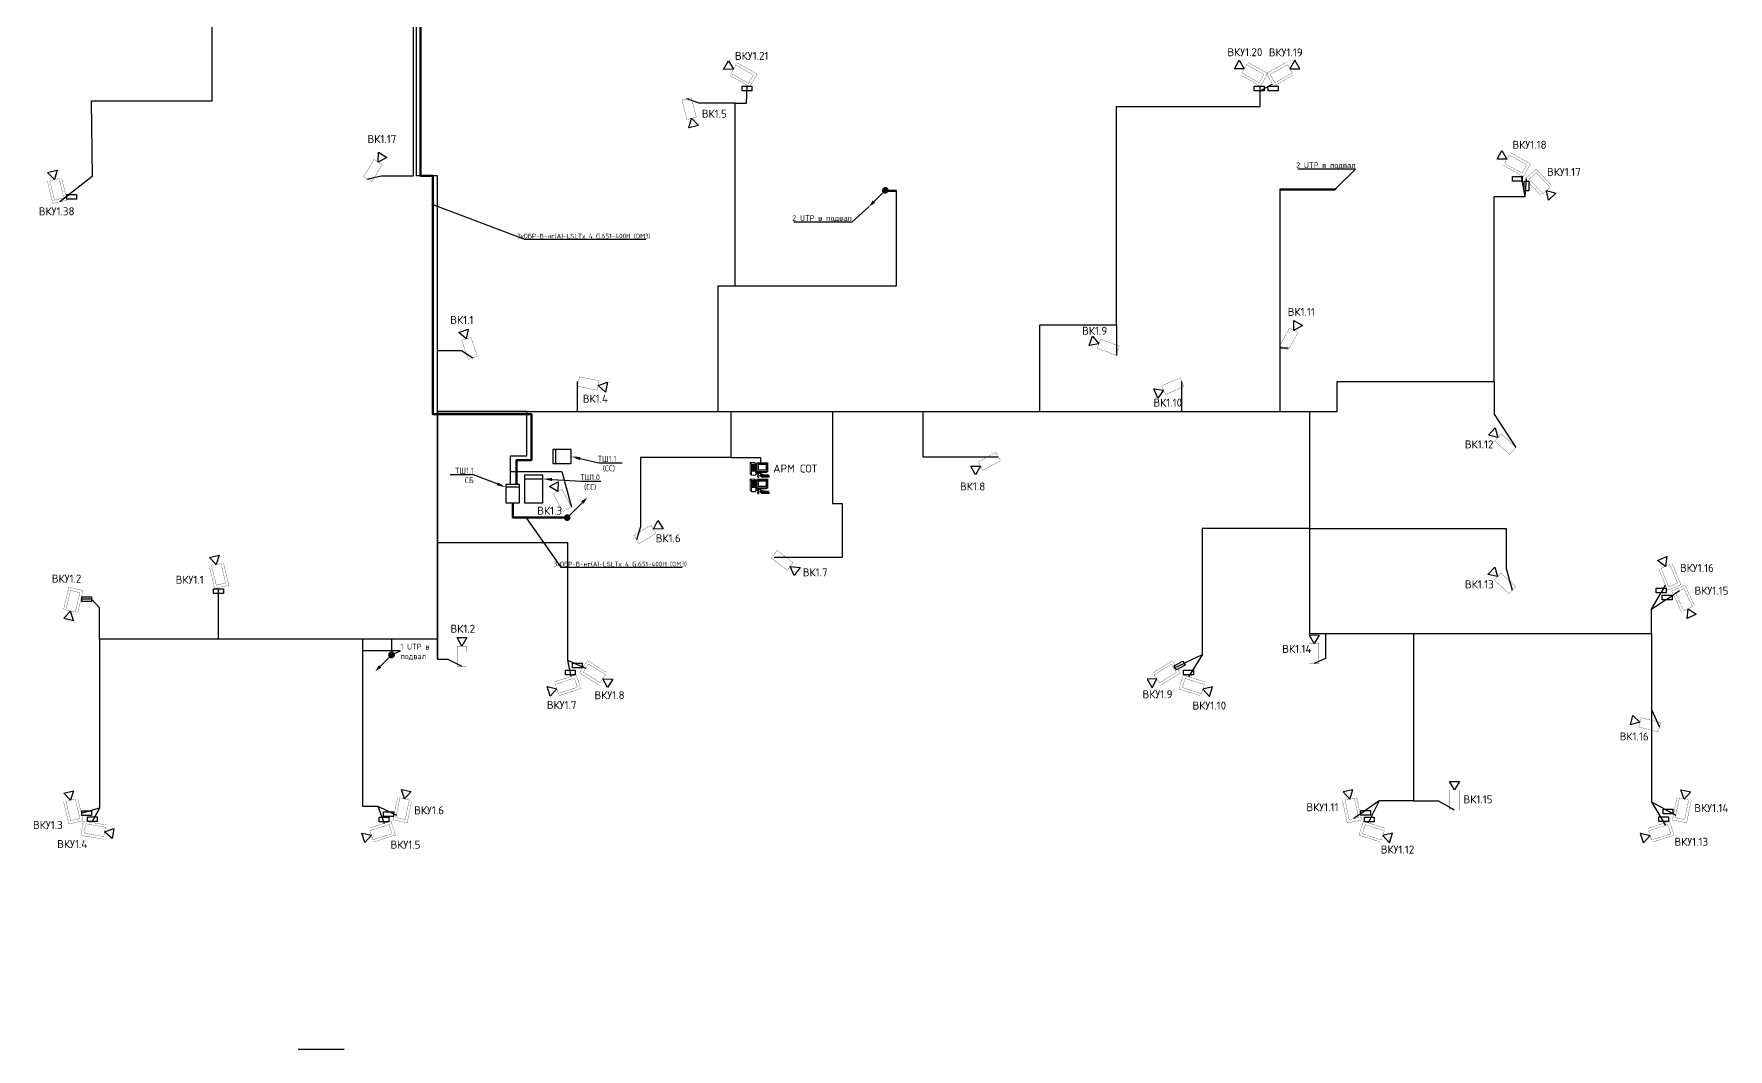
# Model space of a CAD drawing. Header units: millimetres. Extents: x -25459 to 1045457, y -66278 to 462905.
# Drawn here: x 164780 to 238319, y 65965 to 110052 of the extents above; entities that cross this region are included whole.
import ezdxf
from ezdxf import colors
from ezdxf.entities.mleader import LeaderData, LeaderLine
from ezdxf.math import Vec2, Vec3

# ---------------------------------------------------------------- set-up
doc = ezdxf.new("R2010")
doc.units = ezdxf.units.MM
for name, color, linetype in [('_СОТ', 7, 'Continuous'), ('OBORUDOVANIE', 7, 'Continuous'), ('СОТ_Кабель_UTP', 5, 'Continuous')]:
    doc.layers.add(name, color=color, linetype=linetype)
for name, color, linetype, lineweight in [('СС-Рамка-0.15', 7, 'Continuous', 15), ('СС_СВН_УГО', 7, 'Continuous', 30), ('СС_СКК_Лоток', 151, 'Рабочее в лотке -П-П-', 30), ('СС_СКС_Оборудование', 6, 'Continuous', 30), ('шкаф СКС', 94, 'Continuous', 50), ('Шлейф СОТ', 94, 'Continuous', 30)]:
    doc.layers.add(name, color=color, linetype=linetype, lineweight=lineweight)
doc.styles.add('DEN', font='isocpeur.ttf', dxfattribs={"height": 300})
doc.styles.add('ICOCPEUR', font='isocpeur.ttf')
doc.styles.add('KOSTY_STYLE', font='isocpeur.ttf')
doc.linetypes.add('Рабочее в лотке -П-П-', pattern='A,5,[130,ltypeshp.shx,S=0.5,R=0,X=1,Y=0],1,[130,ltypeshp.shx,S=0.75,R=90,X=0.75,Y=0.5],1,[130,ltypeshp.shx,S=0.5,R=0,X=0.5,Y=0],3.25', length=10.25)
doc.linetypes.add('Рабочее в трубе  _о_о_', pattern='A,5,2,[133,ltypeshp.shx,S=0.4,R=0,X=0,Y=0.75],3', length=10)

# ---------------------------------------------------------------- blocks, each defined once
blk = doc.blocks.new('*U53')
at = {"color": 0}
blk.add_lwpolyline([(-7.07, -7.07, 0, 1.5, 0), (-4.95, -4.95, 2, 2, 0)], format="xyseb", dxfattribs=at)
at = {"color": 0, "const_width": 0.5}
blk.add_lwpolyline([(-4.95, -4.95), (-0.71, -0.71)], dxfattribs=at)
at = {"color": 0, "lineweight": 50, "ltscale": 100}
for radius in [1, 0.5]:
    blk.add_circle((0, 0), radius, dxfattribs=at)
blk = doc.blocks.new('*U52')
at = {"color": 0}
blk.add_lwpolyline([(8.71, 8.71, 0, 1.5, 0), (6.59, 6.59, 2, 2, 0)], format="xyseb", dxfattribs=at)
at = {"color": 0, "const_width": 0.5}
blk.add_lwpolyline([(0.71, 0.71), (6.59, 6.59)], dxfattribs=at)
at = {"color": 0, "lineweight": 50, "ltscale": 100}
for radius in [1, 0.5]:
    blk.add_circle((0, 0), radius, dxfattribs=at)
blk = doc.blocks.new('Камера уличная')
at = {"layer": 'шкаф СКС', "color": 1, "lineweight": 25}
for p, q in [((1703061, -371858), (1702598, -372131)), ((1702598, -372131), (1703061, -372398)), ((1702598, -372131), (1703061, -372398)), ((1703061, -372398), (1703061, -371858)), ((1703061, -372398), (1703061, -371858)), ((1703061, -372398), (1703061, -371858))]:
    blk.add_line(p, q, dxfattribs=at)
at = {"layer": 'шкаф СКС', "color": 1, "lineweight": 25, "const_width": 13.5}
for points in [[(1702592, -371731), (1701359, -371731), (1701359, -372519), (1702605, -372519)], [(1701512, -372392), (1702598, -372392), (1702598, -371871), (1701512, -371871), (1701512, -372392)]]:
    blk.add_lwpolyline(points, dxfattribs=at)
blk = doc.blocks.new('грозозащита')
at = {"color": 4}
blk.add_wipeout([(0, 335), (700, 335), (700, 0), (0, 0)], dxfattribs=at)
at = {"color": 4, "ltscale": 100}
blk.add_lwpolyline([(0, 335), (700, 335), (700, 0), (0, 0)], close=True, dxfattribs=at)
blk = doc.blocks.new('Пульт')
at = {"layer": 'OBORUDOVANIE'}
for p, q in [((0.4, 0.8), (0, 0.5)), ((0, 0.5), (8.4, 0.5)), ((0, 0.5), (0, 0)), ((0, 0), (0, 0.5)), ((0, 0), (8.4, 0)), ((8.4, 0), (0, 0)), ((0.7, 1.2), (0.4, 0.8)), ((0.5, 0.7), (0.8, 1)), ((1.3, 0.7), (0.5, 0.7)), ((0.9, 1.7), (0.7, 1.2)), ((0.8, 1), (1, 1.3)), ((1.1, 2.1), (0.9, 1.7)), ((1, 1.3), (1.2, 1.7)), ((9.5, 2.1), (1.1, 2.1)), ((1.2, 1.7), (6.5, 1.7)), ((1.4, 0.8), (1.3, 0.7)), ((1.6, 1), (1.4, 0.8)), ((2.3, 1), (1.6, 1)), ((2, 0.7), (2.2, 0.8)), ((4, 0.7), (2, 0.7)), ((2.2, 0.8), (2.3, 1)), ((4.2, 0.8), (4, 0.7)), ((4.3, 1), (4.2, 0.8)), ((5, 1), (4.3, 1)), ((4.7, 0.7), (4.9, 0.8)), ((5.7, 0.7), (4.7, 0.7)), ((4.9, 0.8), (5, 1)), ((6.1, 0.9), (5.7, 0.7)), ((6.3, 1.3), (6.1, 0.9)), ((6.5, 1.7), (6.3, 1.3)), ((7, 0.7), (7.3, 1)), ((8.3, 0.7), (7, 0.7)), ((7.3, 1), (7.6, 1.3)), ((7.6, 1.3), (7.8, 1.7)), ((7.8, 1.7), (9.1, 1.7)), ((8.6, 1), (8.3, 0.7)), ((8.4, 0), (9.5, 1)), ((8.4, 0), (9.5, 1)), ((8.8, 0.8), (8.4, 0.5)), ((8.4, 0.5), (8.4, 0)), ((8.4, 0.5), (8.4, 0.5)), ((8.4, 0.5), (8.4, 0)), ((8.4, 0), (8.4, 0)), ((8.9, 1.3), (8.6, 1)), ((9.1, 1.2), (8.8, 0.8)), ((9.1, 1.7), (8.9, 1.3)), ((9.3, 1.7), (9.1, 1.2)), ((9.5, 2.1), (9.3, 1.7)), ((9.5, 1), (9.5, 2.1)), ((9.5, 1), (9.5, 2.1))]:
    blk.add_line(p, q, dxfattribs=at)
at = {"layer": 'OBORUDOVANIE', "color": 8}
for p, q in [((1.5, 1.7), (1.5, 1.9)), ((1.5, 1.9), (1.6, 1.9)), ((2.6, 1.7), (1.5, 1.7)), ((1.6, 1.9), (2.7, 1.9)), ((2.7, 1.9), (2.6, 1.7)), ((2.7, 1.9), (2.7, 1.9)), ((2.8, 1.7), (2.9, 1.9)), ((3.9, 1.7), (2.8, 1.7)), ((2.9, 1.9), (4, 1.9)), ((2.9, 1.9), (2.9, 1.9)), ((4, 1.9), (3.9, 1.7)), ((4, 1.9), (4, 1.9)), ((4.2, 1.7), (4.2, 1.9)), ((4.2, 1.9), (4.3, 1.9)), ((5.3, 1.7), (4.2, 1.7)), ((4.3, 1.9), (5.4, 1.9)), ((5.4, 1.9), (5.3, 1.9)), ((5.3, 1.9), (5.3, 1.7)), ((5.5, 1.7), (5.5, 1.9)), ((5.5, 1.9), (5.6, 1.9)), ((6.6, 1.7), (5.5, 1.7)), ((5.6, 1.9), (6.7, 1.9)), ((5.9, 0.7), (6.2, 0.8)), ((6.8, 0.7), (5.9, 0.7)), ((6.2, 0.8), (6.4, 1.1)), ((6.4, 1.1), (7.2, 1.1)), ((6.5, 1.3), (6.6, 1.4)), ((7.4, 1.3), (6.5, 1.3)), ((6.7, 1.9), (6.6, 1.9)), ((6.6, 1.9), (6.6, 1.7)), ((6.6, 1.4), (6.7, 1.7)), ((6.7, 1.7), (7.6, 1.7)), ((7, 0.8), (6.8, 0.7)), ((7.2, 1.1), (7, 0.8)), ((7.5, 1.4), (7.4, 1.3)), ((7.6, 1.7), (7.5, 1.4)), ((7.8, 1.8), (7.9, 1.9)), ((8.1, 1.8), (7.8, 1.8)), ((7.9, 1.9), (8.2, 1.9)), ((7.9, 1.9), (7.9, 1.9)), ((8.2, 1.9), (8.1, 1.8)), ((8.3, 1.8), (8.4, 1.9)), ((8.6, 1.8), (8.3, 1.8)), ((8.4, 1.9), (8.7, 1.9)), ((8.4, 1.9), (8.4, 1.9)), ((8.7, 1.9), (8.6, 1.8)), ((8.8, 1.9), (9.1, 1.9)), ((8.8, 1.8), (8.8, 1.9)), ((8.8, 1.9), (8.8, 1.9)), ((9.1, 1.8), (8.8, 1.8)), ((9.1, 1.9), (9.1, 1.8))]:
    blk.add_line(p, q, dxfattribs=at)
blk = doc.blocks.new('АРМ')
at = {"layer": 'СС-Рамка-0.15', "color": 7}
for p, q in [((443, 1164), (0, 1164)), ((0, 1164), (0, 0)), ((146, 1013), (0, 1164)), ((0, 0), (146, -146)), ((594, 1013), (146, 1013)), ((146, 1013), (146, -146)), ((538, 958), (202, 958)), ((202, 958), (202, 253)), ((202, 253), (538, 253)), ((499, 922), (241, 922)), ((241, 922), (241, 819)), ((241, 819), (499, 819)), ((499, 788), (241, 788)), ((241, 788), (241, 685)), ((241, 685), (499, 685)), ((499, 653), (241, 653)), ((241, 653), (241, 594)), ((241, 594), (499, 594)), ((499, 562), (241, 562)), ((241, 562), (241, 503)), ((241, 503), (499, 503)), ((499, 471), (241, 471)), ((241, 471), (241, 408)), ((241, 408), (499, 408)), ((499, 376), (241, 376)), ((241, 376), (241, 317)), ((241, 317), (499, 317)), ((329, 637), (257, 637)), ((257, 637), (257, 621)), ((257, 621), (329, 621)), ((257, 602), (257, 610)), ((257, 610), (297, 610)), ((297, 602), (257, 602)), ((261, 883), (261, 903)), ((261, 903), (479, 903)), ((479, 883), (261, 883)), ((261, 859), (261, 875)), ((261, 875), (293, 875)), ((293, 859), (261, 859)), ((305, 756), (269, 756)), ((269, 756), (269, 724)), ((269, 724), (483, 724)), ((269, 705), (269, 713)), ((269, 713), (309, 713)), ((309, 705), (269, 705)), ((277, 732), (277, 740)), ((277, 740), (471, 740)), ((471, 732), (277, 732)), ((293, 875), (293, 859)), ((297, 610), (297, 602)), ((344, 760), (305, 756)), ((309, 713), (309, 705)), ((340, 871), (321, 863)), ((321, 863), (340, 851)), ((356, 641), (329, 637)), ((329, 621), (356, 614)), ((340, 851), (340, 871)), ((384, 760), (344, 760)), ((372, 863), (352, 871)), ((352, 871), (352, 851)), ((352, 851), (372, 863)), ((384, 641), (356, 641)), ((356, 614), (384, 614)), ((424, 756), (384, 760)), ((412, 637), (384, 641)), ((384, 614), (412, 621)), ((400, 863), (400, 871)), ((400, 871), (435, 871)), ((435, 863), (400, 863)), ((483, 637), (412, 637)), ((412, 621), (483, 621)), ((483, 756), (424, 756)), ((435, 871), (435, 863)), ((594, 1013), (443, 1164)), ((475, 871), (459, 871)), ((483, 709), (463, 709)), ((471, 740), (471, 732)), ((479, 903), (479, 883)), ((483, 724), (483, 756)), ((483, 621), (483, 637)), ((499, 819), (499, 922)), ((499, 685), (499, 788)), ((499, 594), (499, 653)), ((499, 503), (499, 562)), ((499, 408), (499, 471)), ((499, 317), (499, 376)), ((538, 253), (538, 958)), ((594, -146), (594, 1013)), ((690, 193), (690, 1141)), ((690, 1141), (1856, 1141)), ((1856, 244), (690, 244)), ((835, 193), (690, 193)), ((835, 193), (690, 193)), ((726, 301), (783, 301)), ((726, 281), (726, 301)), ((726, 301), (783, 301)), ((726, 281), (726, 301)), ((783, 281), (726, 281)), ((783, 281), (726, 281)), ((783, 301), (783, 281)), ((783, 301), (783, 281)), ((799, 1027), (1747, 1027)), ((799, 991), (799, 1027)), ((799, 991), (799, 1027)), ((835, 991), (799, 991)), ((835, 991), (799, 991)), ((835, 374), (835, 991)), ((1711, 374), (835, 374)), ((1711, 193), (835, 193)), ((835, 120), (835, 193)), ((1711, 120), (835, 120)), ((871, 954), (871, 410)), ((1675, 954), (871, 954)), ((871, 410), (1675, 410)), ((1276, 193), (1276, 244)), ((1566, 193), (1566, 244)), ((1675, 410), (1675, 954)), ((1711, 338), (1711, 374)), ((1711, 338), (1711, 374)), ((1747, 338), (1711, 338)), ((1747, 338), (1711, 338)), ((1856, 193), (1711, 193)), ((1711, 193), (1711, 120)), ((1856, 193), (1711, 193)), ((1747, 1027), (1747, 338)), ((1856, 1141), (1856, 193)), ((8, -8), (8, -16)), ((8, -16), (8, -8)), ((8, -16), (166, -174)), ((146, -146), (594, -146)), ((166, -174), (166, -146)), ((166, -146), (166, -174)), ((166, -174), (574, -174)), ((574, -174), (574, -146)), ((574, -146), (594, -146)), ((574, -146), (574, -174)), ((786, -227), (782, -285)), ((786, -227), (782, -285)), ((782, -285), (786, -342)), ((782, -285), (786, -342)), ((853, -243), (784, -247)), ((796, -170), (786, -227)), ((796, -170), (786, -227)), ((786, -342), (796, -400)), ((786, -342), (796, -400)), ((909, -170), (796, -170)), ((909, -170), (796, -170)), ((796, -400), (824, -407)), ((796, -400), (824, -407)), ((824, -407), (853, -411)), ((824, -407), (853, -411)), ((847, -130), (856, -95)), ((847, -150), (847, -130)), ((847, -150), (847, -130)), ((847, -170), (847, -150)), ((847, -170), (847, -150)), ((857, -170), (847, -170)), ((857, -170), (847, -170)), ((853, -172), (853, -243)), ((923, -247), (853, -243)), ((853, -411), (881, -407)), ((853, -411), (881, -407)), ((857, -132), (855, -152)), ((857, -132), (855, -152)), ((855, -152), (857, -170)), ((855, -152), (857, -170)), ((856, -95), (858, -70)), ((856, -95), (858, -70)), ((864, -97), (857, -132)), ((866, -72), (864, -97)), ((866, -72), (864, -97)), ((881, -407), (909, -400)), ((881, -407), (909, -400)), ((921, -227), (909, -170)), ((921, -227), (909, -170)), ((909, -400), (921, -342)), ((909, -400), (921, -342)), ((925, -285), (921, -227)), ((925, -285), (921, -227)), ((921, -342), (925, -285)), ((921, -342), (925, -285))]:
    blk.add_line(p, q, dxfattribs=at)
at = {"layer": 'СС-Рамка-0.15', "color": 7, "linetype": 'ByBlock', "lineweight": -2}
for p, q in [((835, 156), (594, 156)), ((835, 146), (594, 146))]:
    blk.add_line(p, q, dxfattribs=at)
blk.add_arc((796, -119), 79.5, 38.11309, 82.82489, dxfattribs=at)
for points, knots in [([(1412, -127), (1354, -100), (1263, -58), (1145, -32), (1062, 0), (978, 13), (870, 42), (737, 7), (643, 45), (594, 66)], [0, 0, 0, 0, 5.1408558, 7.9483862, 9.6582409, 12.2036327, 14.7282795, 18.5195369, 22.6738814, 22.6738814, 22.6738814, 22.6738814]), ([(866, -72), (862, -63), (854, -46), (822, -37), (790, -28), (741, -17), (692, -19), (645, -7), (615, -10), (598, -6), (594, -5)], [0, 0, 0, 0, 0.7454021, 1.4216207, 2.5091544, 3.4818891, 5.3645317, 6.3629141, 7.3808622, 7.7330824, 7.7330824, 7.7330824, 7.7330824])]:
    blk.add_open_spline(points, degree=3, knots=knots, dxfattribs=at)
blk.add_spline([(806, -40), (747, -24), (696, -23), (651, -16), (627, -15), (594, -11)], degree=3, dxfattribs=at)
at = {"layer": 'СС-Рамка-0.15', "color": 7, "xscale": -98.4375, "yscale": 98.4375, "zscale": 98.4375}
blk.add_blockref('Пульт', (2009, -336), dxfattribs=at)
blk = doc.blocks.new('камера внутренняя')
at = {"color": 0}
blk.add_wipeout([(1951939, -2424562), (1952808, -2424562), (1952808, -2424771), (1953178, -2424557), (1953178, -2424989), (1952808, -2424771), (1952808, -2424979), (1951939, -2424979)], dxfattribs=at)
at = {"layer": 'шкаф СКС', "color": 0, "lineweight": 25}
for p, q in [((1952808, -2424771), (1953178, -2424557)), ((1953178, -2424557), (1953178, -2424989)), ((1953178, -2424989), (1952808, -2424771))]:
    blk.add_line(p, q, dxfattribs=at)
at = {"layer": 'шкаф СКС', "color": 0, "lineweight": 25, "const_width": 10.8}
blk.add_lwpolyline([(1951939, -2424562), (1952808, -2424562), (1952808, -2424979), (1951939, -2424979), (1951939, -2424562)], dxfattribs=at)
blk = doc.blocks.new('_ARCHTICK')
at = {"color": 0, "linetype": 'ByBlock', "const_width": 0.15}
blk.add_lwpolyline([(-0.5, -0.5), (0.5, 0.5)], dxfattribs=at)
blk = doc.blocks.new('_None')
blk = doc.blocks.new('_Small')
at = {"color": 0, "linetype": 'ByBlock', "lineweight": -2}
blk.add_circle((0, 0), 0.25, dxfattribs=at)

msp = doc.modelspace()

# ---------------------------------------------------------------- linework, layer by layer
at = {"layer": 'СС_СВН_УГО', "linetype": 'Рабочее в трубе  _о_о_', "lineweight": 30, "ltscale": 175}
msp.add_line((176251.277, 65965.059), (178251.277, 65965.059), dxfattribs=at)
at = {"layer": 'СС_СКК_Лоток', "lineweight": 30, "ltscale": 100}
msp.add_lwpolyline([(182291.635, 93651.337), (182291.635, 103891.265), (181391.635, 103891.265), (181391.635, 113316.014), (178239.312, 113316.014), (178239.312, 117196.557)], dxfattribs=at)
at = {"layer": 'СС_СКК_Лоток', "lineweight": 30, "ltscale": 200}
for points in [[(208444.556, 93651.337), (208444.556, 97417.769)], [(182291.635, 82899.674), (182291.635, 93651.337), (221355.374, 93651.337)]]:
    msp.add_lwpolyline(points, dxfattribs=at)
at = {"layer": 'СС_СКС_Оборудование', "color": 180}
for p, q in [((187417.646, 92001.567), (187417.646, 91401.567)), ((186072.972, 90726.32), (186872.972, 90726.32))]:
    msp.add_line(p, q, dxfattribs=at)
at = {"layer": 'СС_СКС_Оборудование', "color": 3}
msp.add_line((185864.933, 90365.088), (185264.933, 90365.088), dxfattribs=at)
at = {"layer": 'СС_СКС_Оборудование', "color": 180}
for points in [[(188100.054, 92001.567), (187300.054, 92001.567), (187300.054, 91401.567), (188100.054, 91401.567)], [(186072.972, 89682.684), (186872.972, 89682.684), (186872.972, 90882.684), (186072.972, 90882.684)]]:
    msp.add_lwpolyline(points, close=True, dxfattribs=at)
at = {"layer": 'СС_СКС_Оборудование', "color": 3}
msp.add_lwpolyline([(185864.933, 89682.68), (185864.933, 90482.68), (185264.933, 90482.68), (185264.933, 89682.68)], close=True, dxfattribs=at)

# ---------------------------------------------------------------- block references
at = {"layer": '_СОТ', "color": 6, "lineweight": 30}
for p, rotation in [((2054290.294, 2602341.24, 0), 284.4456664335423), ((-1466509.088, -2543323.98, 0), 109.1484713275475), ((-2851812.693, -412941.467), 60.58382955320515), ((1221249.566, -2848292.995, 0), 160.0880323485674), ((-1256739.727, 2851959.305, 0), 348.8284599473792), ((2971893.908, -1349713.014, 0), 203.5143040304147), ((15353.81, -3013531.136, 0), 137.2309884577984), ((15336.683, -3019575.982, 0), 137.2309884577984), ((1521950.943, -2754525.717, 0), 165.5801453527253), ((-2202744.717, -1870101.4, 0), 89.87043108582506)]:
    msp.add_blockref('камера внутренняя', p, dxfattribs=dict(at, rotation=rotation))
at = {"layer": '_СОТ', "xscale": 0.4116, "yscale": 0.4116, "zscale": 0.4116}
for p in [(195871.647, 90954.573), (195871.647, 90242.675)]:
    msp.add_blockref('АРМ', p, dxfattribs=at)
at = {"layer": 'СС_СКК_Лоток', "color": 5, "xscale": 100, "yscale": 100, "zscale": 100}
for p in [(201736.09, 103258.086), (180305.054, 83081.557)]:
    msp.add_blockref('*U53', p, dxfattribs=at)
at = {"layer": 'Шлейф СОТ', "lineweight": 30}
for p, xscale, yscale, zscale, rotation in [((1528008.294, -300591.454), -0.7999999999999997, 0.7999999999999998, 0.7999999999999997, 330.6076836639324), ((1550174.2, -300570.486), -0.7999999999999997, 0.7999999999999998, 0.7999999999999997, 330.6076836639324), ((-1113562.295, -300570.486), 0.7999999999999997, 0.7999999999999997, 0.7999999999999997, 29.3923163360676), ((1561578.556, -304493.747), -0.7999999999999997, 0.7999999999999998, 0.7999999999999997, 330.6076836639324), ((773530.877, -1151024.211), -0.7999999999999998, 0.7999999999999999, 0.8, 283.5187263241379), ((-922324.658, 887495.701), -0.7999999999999997, 0.7999999999999998, 0.7999999999999997, 133.4426693391986), ((780556.361, -1167744.737), -0.7999999999999998, 0.7999999999999999, 0.8, 283.5187263241379), ((1031268.474, -1057971.898), -0.7999999999999997, 0.7999999999999998, 0.7999999999999997, 292.4691518114807), ((-610656.676, 1192372.757), -0.7999999999999998, 0.7999999999999998, 0.7999999999999997, 115.0924065697026), ((774231.736, 1339737.304), 0.7999999999999997, 0.7999999999999997, 0.7999999999999997, 256.481273675862), ((-1123601.992, 550787.206), -0.7999999999999997, 0.7999999999999997, 0.7999999999999997, 148.0256742841758), ((1526600.15, 550776.337), 0.7999999999999997, 0.7999999999999997, 0.7999999999999997, 211.9743257158242), ((1392052.567, 783672.232), -0.7999999999999998, 0.7999999999999998, 0.7999999999999998, 17.90586291747431), ((-989054.408, 783661.363), 0.7999999999999998, 0.7999999999999998, 0.7999999999999998, 342.0941370825256), ((192390.384, -1317354.334), -0.7999999999999997, 0.7999999999999997, 0.7999999999999997, 258.1442735617941), ((210376.942, -1317361.657), 0.7999999999999997, 0.7999999999999997, 0.7999999999999997, 101.8557264382059), ((247922.915, -1317361.657), -0.7999999999999997, 0.7999999999999998, 0.7999999999999997, 258.1442735617941), ((774231.736, -1177974.134), -0.7999999999999998, 0.7999999999999999, 0.8, 283.5187263241379), ((-1225186.484, 17619.054), -0.7999999999999998, 0.8, 0.8, 170.0459218061306), ((1384006.513, 777316.263), -0.7999999999999998, 0.7999999999999998, 0.7999999999999998, 17.90586291747431), ((-981239.187, 777308.94), 0.7999999999999998, 0.7999999999999998, 0.7999999999999998, 342.0941370825256), ((1439507.616, 777308.94), -0.7999999999999997, 0.7999999999999998, 0.7999999999999997, 17.90586291747431)]:
    msp.add_blockref('Камера уличная', p, dxfattribs=dict(at, xscale=xscale, yscale=yscale, zscale=zscale, rotation=rotation))

# ---------------------------------------------------------------- texts
at = {"layer": '_СОТ', "color": 7, "lineweight": 25, "char_height": 347.4358, "attachment_point": 1, "style": 'KOSTY_STYLE'}
for s, insert, width in [('ВКУ1.21', (195208.945, 109270.587), 1383.32616), ('ВКУ1.20', (216583.475, 109429.704), 1383.32616), ('ВКУ1.19', (218380.319, 109419.142), 1383.32616), ('ВК1.17', (179261.402, 105660.723), 1248.59224), ('ВКУ1.18', (228958.439, 105409.24), 1383.32616), ('ВКУ1.17', (230459.019, 104228.724), 1383.32616), ('ВКУ1.38', (164992.231, 102520.054), 1383.32616), ('АРМ СОТ', (196874.055, 91349.9), 2179.32678), ('ВКУ1.16', (236230.008, 87033.203), 1383.32616), ('ВКУ1.2', (165558.646, 86569.983), 1383.32616), ('ВКУ1.1', (170933.269, 86521.509), 1383.32616), ('ВКУ1.15', (236862.227, 86048.027), 1383.32616), ('ВКУ1.7', (187044.468, 81082.175), 1383.32616), ('ВКУ1.8', (189111.815, 81508.485), 1383.32616), ('ВКУ1.9', (212902.604, 81548.061), 1383.32616), ('ВКУ1.10', (215071.224, 81058.701), 1363.32324), ('ВКУ1.6', (181283.084, 76511.227), 1383.32616), ('ВКУ1.11', (220013.547, 76644.661), 1383.32616), ('ВКУ1.14', (236851.037, 76607.254), 1383.32616), ('ВКУ1.3', (164741.795, 75871.124), 1383.32616), ('ВКУ1.4', (165792.031, 75043.053), 1383.32616), ('ВКУ1.5', (180260.797, 75016.539), 1383.32616), ('ВКУ1.13', (235987.888, 75140.885), 1383.32616), ('ВКУ1.12', (223239.763, 74806.561), 1383.32616)]:
    msp.add_mtext(s, dxfattribs=dict(at, insert=insert, width=width))

# ---------------------------------------------------------------- leaders
at = {"layer": '_СОТ'}
ml = msp.add_multileader_mtext('Standard', dxfattribs=at)
ml.set_content('2 UTP в подвал', color=256, style='KOSTY_STYLE')
ml.set_leader_properties()
ml.set_arrow_properties(name='SMALL')
ml.build(insert=Vec2(0, 0))
ml.multileader.update_dxf_attribs({"has_dogleg": 0, "text_left_attachment_type": 6, "text_right_attachment_type": 6, "dogleg_length": 100, "arrow_head_size": 100})
ctx = ml.context
ctx.base_point, ctx.char_height, ctx.arrow_head_size, ctx.landing_gap_size, ctx.plane_origin = Vec3(219725.865, 104172.04), 250, 100, 0, Vec3(224199.694, 100266.671)
ctx.left_attachment, ctx.right_attachment, ctx.text_align_type = 6, 6, 2
notes = []
notes.append((ctx, [(0, (1, 1, 0), (222250.865, 104172.04), (-1, 0), 100, [(0, [(221252.511, 103298.948)], 0, [])])]))
ctx.mtext.insert, ctx.mtext.width, ctx.mtext.defined_height, ctx.mtext.alignment, ctx.mtext.flow_direction = Vec3(222150.865, 104472.04), 4086.87114, 557.63, 3, 5
ml = msp.add_multileader_mtext('Standard', dxfattribs=at)
ml.set_content('ТШ1.1\\PСБ', color=256, style='KOSTY_STYLE')
ml.set_leader_properties()
ml.build(insert=Vec2(0, 0))
ml.multileader.update_dxf_attribs({"has_dogleg": 0, "text_left_attachment_type": 6, "text_right_attachment_type": 6, "dogleg_length": 100, "arrow_head_size": 400})
ctx = ml.context
ctx.base_point, ctx.char_height, ctx.arrow_head_size, ctx.landing_gap_size, ctx.plane_origin = Vec3(183143.396, 90909.437, 0), 250, 400, 0, Vec3(187714.727, 87866.475, 0)
ctx.left_attachment, ctx.right_attachment, ctx.text_align_type = 6, 6, 2
notes.append((ctx, [(0, (1, 1, 0), (183968.396, 90909.437, 0), (-1, 0), 100, [(0, [(185264.933, 90365.088, 0)], 0, [])])]))
ctx.mtext.insert, ctx.mtext.defined_height, ctx.mtext.alignment, ctx.mtext.flow_direction = Vec3(183868.396, 91209.437, 0), 339.116, 3, 5
ml = msp.add_multileader_mtext('Standard', dxfattribs=at)
ml.set_content('1 UTP в подвал', color=256, style='KOSTY_STYLE')
ml.set_leader_properties()
ml.set_arrow_properties(name='NONE')
ml.build(insert=Vec2(0, 0))
ml.multileader.update_dxf_attribs({"has_dogleg": 0, "text_left_attachment_type": 6, "text_right_attachment_type": 6, "dogleg_length": 100, "arrow_head_size": 100})
ctx = ml.context
ctx.base_point, ctx.char_height, ctx.arrow_head_size, ctx.landing_gap_size, ctx.plane_origin = Vec3(180687.688, 83265.024), 250, 100, 0, Vec3(183407.108, 82611.699)
ctx.left_attachment, ctx.right_attachment = 6, 6
notes.append((ctx, [(1, (1, 1, 0), (180587.688, 83265.024), (1, 0), 100, [(0, [(180305.054, 83081.557)], 0, [])])]))
ctx.mtext.insert, ctx.mtext.width, ctx.mtext.defined_height, ctx.mtext.flow_direction = Vec3(180687.688, 83565.024), 1643.63463, 331.809, 5
at = {"layer": 'СС_СКК_Лоток', "color": 7}
ml = msp.add_multileader_mtext('Standard', dxfattribs=at)
ml.set_content('ТШ1.1\\P (СС)', color=7, style='ICOCPEUR')
ml.set_leader_properties()
ml.build(insert=Vec2(0, 0))
ml.multileader.update_dxf_attribs({"has_dogleg": 0, "text_left_attachment_type": 6, "text_right_attachment_type": 6, "dogleg_length": 100, "arrow_head_size": 400})
ctx = ml.context
ctx.base_point, ctx.char_height, ctx.arrow_head_size, ctx.landing_gap_size, ctx.plane_origin = Vec3(189295.867, 91428.046), 250, 400, 0, Vec3(194118.425, 86350.209)
ctx.left_attachment, ctx.right_attachment, ctx.text_align_type = 6, 6, 1
notes.append((ctx, [(1, (1, 1, 0), (189195.867, 91428.046), (1, 0), 100, [(0, [(188100.054, 91701.567)], 0, [])])]))
ctx.mtext.insert, ctx.mtext.width, ctx.mtext.alignment, ctx.mtext.flow_direction = Vec3(189658.367, 91728.046), 1520.83746, 2, 5
ml = msp.add_multileader_mtext('Standard', dxfattribs=at)
ml.set_content('ТШ1.0 (СС)', color=7, style='ICOCPEUR')
ml.set_leader_properties()
ml.build(insert=Vec2(0, 0))
ml.multileader.update_dxf_attribs({"has_dogleg": 0, "text_left_attachment_type": 6, "text_right_attachment_type": 6, "dogleg_length": 100, "arrow_head_size": 400})
ctx = ml.context
ctx.base_point, ctx.char_height, ctx.arrow_head_size, ctx.landing_gap_size, ctx.plane_origin = Vec3(188535.723, 90622.705), 250, 400, 0, Vec3(190375.584, 86948.263)
ctx.left_attachment, ctx.right_attachment, ctx.text_align_type = 6, 6, 1
notes.append((ctx, [(1, (1, 1, 0), (188435.723, 90622.705), (1, 0), 100, [(0, [(186872.972, 90726.32)], 0, [])])]))
ctx.mtext.insert, ctx.mtext.width, ctx.mtext.alignment, ctx.mtext.flow_direction = Vec3(188923.223, 90922.705), 837.6422, 2, 5
for ctx, leaders in notes:
    for number, flags, end, landing, length, lines in leaders:
        leader = LeaderData()
        leader.index, (leader.has_last_leader_line, leader.has_dogleg_vector, leader.attachment_direction) = number, flags
        leader.last_leader_point, leader.dogleg_vector, leader.dogleg_length = Vec3(end), Vec3(landing), length
        for number, points, colour, breaks in lines:
            line = LeaderLine()
            line.index, line.vertices, line.color, line.breaks = number, Vec3.list(points), colors.encode_raw_color(colour), breaks
            leader.lines.append(line)
        ctx.leaders.append(leader)

# ---------------------------------------------------------------- next in the draw order: linework, layer by layer
at = {"layer": 'СОТ_Кабель_UTP', "ltscale": 100}
msp.add_lwpolyline([(185465.691, 90482.684), (185465.691, 91733.679), (186176.759, 91733.679), (186176.759, 93651.337), (182291.635, 93651.337), (182291.635, 96300.696), (183334.365, 96300.696), (183833.64, 95983.999)], dxfattribs=at)

# ---------------------------------------------------------------- next in the draw order: block references
at = {"xscale": 0.6031578781750039, "yscale": 0.6031578781750039, "zscale": 0.6031578781750039}
for p in [(195523.448, 107578.94), (217752.107, 107577.904), (228964.336, 103657.371), (166206.354, 102874.15), (166854.222, 85404.183), (172581.805, 85756.518), (235202.623, 85783.368), (188157.861, 82521.517), (214685.911, 82224.15), (166863.98, 76107.699), (179961.878, 76065.488), (222536.058, 75841.492), (235501.593, 76185.909)]:
    msp.add_blockref('грозозащита', p, dxfattribs=at)
at = {"layer": '_СОТ', "color": 6, "lineweight": 30}
for p, rotation in [((-2910587.382, -273591.975, 0), 58.12858900148193), ((3096709.226, -1064599.071, 0), 209.3599596083657), ((-1033051.407, -2773946.422, 0), 118.0718320286334), ((-2755360.881, 1092531.869, 0), 32.34068425751963), ((108001.998, 3198989.777, 0), 322.8028049780254), ((-2245821.764, -1863854.767, 0), 89.87043108582506), ((-2208830.208, -1863741.06, 0), 89.87043108582506)]:
    msp.add_blockref('камера внутренняя', p, dxfattribs=dict(at, rotation=rotation))

# ---------------------------------------------------------------- next in the draw order: texts
at = {"layer": '_СОТ', "color": 7, "lineweight": 25, "char_height": 347.4358, "width": 1248.59224, "attachment_point": 1, "style": 'KOSTY_STYLE'}
for s, insert in [('ВК1.5', (193770.787, 106759.741)), ('ВК1.11', (219204.184, 98152.905)), ('ВК1.1', (182852.325, 97801.266)), ('ВК1.9', (210279.153, 97333.422)), ('ВК1.4', (188603.845, 94383.729)), ('ВК1.10', (213373.453, 94213.192)), ('ВК1.12', (226890.106, 92398.663)), ('ВК1.13', (226895.362, 86322.912)), ('ВК1.16', (233611.436, 79716.058)), ('ВК1.15', (226833.246, 76986.337))]:
    msp.add_mtext(s, dxfattribs=dict(at, insert=insert))

# ---------------------------------------------------------------- next in the draw order: linework, layer by layer
at = {"layer": '_СОТ', "color": 4, "lineweight": 50, "ltscale": 100}
for points in [[(175967.864, 119255.848), (175967.864, 116846.604), (181556.56, 116846.604), (181556.56, 103891.265), (182091.635, 103891.265), (182091.635, 93543.609), (186372.617, 93543.609), (186372.617, 91540.338), (185729.697, 91540.338), (185729.697, 90482.684)], [(187914.023, 89050.869), (185564.933, 89050.869), (185564.933, 89682.684)]]:
    msp.add_lwpolyline(points, dxfattribs=at)
at = {"layer": 'СОТ_Кабель_UTP', "ltscale": 100}
for points in [[(176151.592, 119255.848), (176151.592, 117400.82), (178239.312, 117400.82), (178239.312, 113316.014), (172504.411, 113316.014), (172504.411, 107127.353), (167264.012, 107127.353), (167314.819, 103851.807), (165907.061, 102761.136)], [(176151.592, 119255.848), (176151.592, 117400.82), (178239.312, 117400.82), (178239.312, 113316.014), (181235.361, 113316.014), (181235.361, 103868.743), (179859.783, 103868.743), (179228.206, 103734.144)], [(185465.691, 90482.684), (185465.691, 91733.679), (186176.759, 91733.679), (186176.759, 93651.337), (208444.556, 93651.337), (208444.556, 97417.769), (211768.586, 97417.769), (211768.586, 96091.557)], [(185465.691, 90482.684), (185465.691, 91733.679), (186176.759, 91733.679), (186176.759, 93651.337), (218868.617, 93651.337), (218868.617, 96419.041), (219220.457, 96419.041)], [(185465.691, 90482.684), (185465.691, 91733.679), (186176.759, 91733.679), (186176.759, 93651.337), (214612.926, 93651.337), (214612.926, 94952.718)], [(185465.691, 90482.684), (185465.691, 91733.679), (186176.759, 91733.679), (186176.759, 93651.337), (188378.424, 93651.337), (188378.424, 94952.043)], [(185465.691, 90482.684), (185465.691, 91733.679), (186176.759, 91733.679), (186176.759, 93651.337), (221355.374, 93651.337), (221355.374, 94949.849), (228161.886, 94949.849), (228161.886, 93536.09), (229109.166, 92092.33)], [(185465.691, 90482.684), (185465.691, 91733.679), (186176.759, 91733.679), (186176.759, 93651.337), (195032.978, 93651.337), (195032.978, 91662.22), (196322.773, 91662.22), (196322.773, 91377.242)], [(185465.691, 90482.684), (185465.691, 91733.679), (186176.759, 91733.679), (186176.759, 93651.337), (203369.038, 93651.337), (203369.038, 91683.383), (206641.038, 91683.383)], [(185465.691, 90482.68), (185465.691, 91044.739), (187700.122, 91044.739), (188109.161, 89505.226)]]:
    msp.add_lwpolyline(points, dxfattribs=at)

# ---------------------------------------------------------------- next in the draw order: block references
at = {"xscale": 0.6031578781750039, "yscale": 0.6031578781750039, "zscale": 0.6031578781750039}
for p in [(218361.541, 107583.391), (235460.856, 85480.814), (187856.941, 82220.8), (167104.533, 75853.869), (179764.075, 75834.873), (222371.846, 76130.082), (235304.763, 75854.329)]:
    msp.add_blockref('грозозащита', p, dxfattribs=at)
for p, rotation in [((229666.449, 103234.517), 90), ((214650.618, 82817.505), 208.6986594530472)]:
    msp.add_blockref('грозозащита', p, dxfattribs=dict(at, rotation=rotation))

# ---------------------------------------------------------------- next in the draw order: texts
at = {"layer": '_СОТ', "color": 7, "lineweight": 25, "char_height": 347.4358, "width": 1248.59224, "attachment_point": 1, "style": 'KOSTY_STYLE'}
for s, insert in [('ВК1.8', (204979.575, 90572.101)), ('ВК1.3', (186629.42, 89518.952)), ('ВК1.6', (191770.153, 88322.247)), ('ВК1.7', (198153.006, 86845.319)), ('ВК1.2', (182862.042, 84393.688)), ('ВК1.14', (218965.869, 83519.199))]:
    msp.add_mtext(s, dxfattribs=dict(at, insert=insert))

# ---------------------------------------------------------------- next in the draw order: leaders
at = {"color": 7}
ml = msp.add_multileader_mtext('Standard', dxfattribs=at)
ml.set_content('3х{\\C256;ОБР-В-нг(А)-LSLTx 4 G.651-400H (OM3)}', color=7, style='DEN')
ml.set_leader_properties()
ml.set_arrow_properties(name='ARCHTICK')
ml.build(insert=Vec2(0, 0))
ml.multileader.update_dxf_attribs({"has_dogleg": 0, "text_left_attachment_type": 6, "text_right_attachment_type": 6, "dogleg_length": 172.052, "arrow_head_size": 100})
ctx = ml.context
ctx.base_point, ctx.char_height, ctx.arrow_head_size, ctx.plane_origin = Vec3(186073.062, 101131.062), 200, 100, Vec3(191558.313, 101298.652)
ctx.left_attachment, ctx.right_attachment, ctx.text_align_type = 6, 6, 1
notes = []
notes.append((ctx, [(1, (1, 1, 0), (185901.009, 101131.062), (1, 0), 172.052, [(1, [(182091.635, 102644.163)], 0, [])])]))
ctx.mtext.insert, ctx.mtext.width, ctx.mtext.alignment, ctx.mtext.flow_direction = Vec3(188655.062, 101371.062), 5217.53675, 2, 5
ctx.mtext.has_bg_fill, ctx.mtext.bg_color, ctx.mtext.bg_scale_factor, ctx.mtext.bg_transparency, ctx.mtext.use_window_bg_color = 1, -1027028792, 1.5, 0, 1
ml = msp.add_multileader_mtext('Standard', dxfattribs=at)
ml.set_content('3х{\\C256;ОБР-В-нг(А)-LSLTx 4 G.651-400H (OM3)}', color=7, style='DEN')
ml.set_leader_properties()
ml.set_arrow_properties(name='ARCHTICK')
ml.build(insert=Vec2(0, 0))
ml.multileader.update_dxf_attribs({"has_dogleg": 0, "text_left_attachment_type": 6, "text_right_attachment_type": 6, "dogleg_length": 172.052, "arrow_head_size": 100})
ctx = ml.context
ctx.base_point, ctx.char_height, ctx.arrow_head_size, ctx.plane_origin = Vec3(187646.732, 86889.76), 200, 100, Vec3(193131.983, 87057.35)
ctx.left_attachment, ctx.right_attachment, ctx.text_align_type = 6, 6, 1
notes.append((ctx, [(1, (1, 1, 0), (187474.68, 86889.76), (1, 0), 172.052, [(1, [(186147.612, 89031.129)], 0, [])])]))
ctx.mtext.insert, ctx.mtext.width, ctx.mtext.alignment, ctx.mtext.flow_direction = Vec3(190228.732, 87129.76), 5217.53675, 2, 5
ctx.mtext.has_bg_fill, ctx.mtext.bg_color, ctx.mtext.bg_scale_factor, ctx.mtext.bg_transparency, ctx.mtext.use_window_bg_color = 1, -1027028792, 1.5, 0, 1
for ctx, leaders in notes:
    for number, flags, end, landing, length, lines in leaders:
        leader = LeaderData()
        leader.index, (leader.has_last_leader_line, leader.has_dogleg_vector, leader.attachment_direction) = number, flags
        leader.last_leader_point, leader.dogleg_vector, leader.dogleg_length = Vec3(end), Vec3(landing), length
        for number, points, colour, breaks in lines:
            line = LeaderLine()
            line.index, line.vertices, line.color, line.breaks = number, Vec3.list(points), colors.encode_raw_color(colour), breaks
            leader.lines.append(line)
        ctx.leaders.append(leader)

# ---------------------------------------------------------------- next in the draw order: linework, layer by layer
at = {"layer": 'СОТ_Кабель_UTP', "ltscale": 100}
for points in [[(185465.691, 90482.684), (185465.691, 91733.679), (186176.759, 91733.679), (186176.759, 93651.337), (208444.556, 93651.337), (208444.556, 97417.769), (211768.586, 97417.769), (211768.586, 106895.167), (218005.523, 106895.167), (218005.523, 107576.557), (218533.815, 107874.141)], [(185465.691, 90482.684), (185465.691, 91733.679), (186176.759, 91733.679), (186176.759, 93651.337), (194474.871, 93651.337), (194474.871, 99106.339), (195218.647, 99106.339), (195218.647, 107041.275), (195712.093, 107041.275), (195734.689, 107781.276)], [(185465.691, 90482.684), (185465.691, 91733.679), (186176.759, 91733.679), (186176.759, 93651.337), (208444.556, 93651.337), (208444.556, 97417.769), (211768.586, 97417.769), (211768.586, 106895.167), (218005.523, 106895.167), (218005.523, 107780.24)], [(185465.691, 90482.684), (185465.691, 91733.679), (186176.759, 91733.679), (186176.759, 93651.337), (194474.871, 93651.337), (194474.871, 99106.339), (195218.647, 99106.339), (195218.647, 107041.275), (193651.16, 107041.275), (193113.922, 107225.965)], [(185465.691, 90482.684), (185465.691, 91733.679), (186176.759, 91733.679), (186176.759, 93651.337), (221355.374, 93651.337), (221355.374, 94949.849), (228161.886, 94949.849), (228161.886, 102990.267), (229505.054, 102990.267), (229345.054, 103859.706)], [(185465.691, 90482.684), (185465.691, 91733.679), (186176.759, 91733.679), (186176.759, 93651.337), (221355.374, 93651.337), (221355.374, 94949.849), (228161.886, 94949.849), (228161.886, 102990.267), (229505.054, 102990.267), (229573.961, 103752.726)], [(185465.691, 90482.684), (185465.691, 91733.679), (186176.759, 91733.679), (186176.759, 93651.337), (218868.617, 93651.337), (218868.617, 103323.948), (221252.511, 103323.948)], [(185465.691, 90482.684), (185465.691, 91733.679), (186176.759, 91733.679), (186176.759, 93651.337), (218868.617, 93651.337), (218868.617, 103273.948), (221252.511, 103273.948)], [(185465.691, 90482.684), (185465.691, 91733.679), (186176.759, 91733.679), (186176.759, 93651.337), (194474.871, 93651.337), (194474.871, 99106.339), (202218.647, 99106.339), (202218.647, 103246.489), (201736.09, 103258.086)], [(185465.691, 90482.684), (185465.691, 91733.679), (186176.759, 91733.679), (186176.759, 93651.337), (194474.871, 93651.337), (194474.871, 99106.339), (202218.647, 99106.339), (202218.647, 103202.287), (201736.09, 103213.884)], [(185465.691, 90482.684), (185465.691, 91733.679), (186176.759, 91733.679), (186176.759, 93651.337), (182291.635, 93651.337), (182291.635, 83764.927), (167625.487, 83764.927), (167625.487, 85128.252), (167276.704, 85505.35), (166854.222, 85505.35)], [(185465.691, 90482.684), (185465.691, 91733.679), (186176.759, 91733.679), (186176.759, 93651.337), (182291.635, 93651.337), (182291.635, 83764.927), (167625.487, 83764.927), (167625.487, 76431.557), (166863.98, 76208.867)], [(185465.691, 90482.684), (185465.691, 91733.679), (186176.759, 91733.679), (186176.759, 93651.337), (182291.635, 93651.337), (182291.635, 83764.927), (167625.487, 83764.927), (167625.487, 76431.557), (167315.774, 75853.869)], [(185465.691, 90482.684), (185465.691, 91733.679), (186176.759, 91733.679), (186176.759, 93651.337), (182291.635, 93651.337), (182291.635, 83764.927), (172793.046, 83764.927), (172793.046, 85958.853)], [(185465.691, 90482.684), (185465.691, 91733.679), (186176.759, 91733.679), (186176.759, 93651.337), (182291.635, 93651.337), (182291.635, 83764.927), (179046.091, 83764.927), (179046.091, 76510.775), (179714.875, 76510.775), (179983.157, 75768.839)], [(185465.691, 90482.684), (185465.691, 91733.679), (186176.759, 91733.679), (186176.759, 93651.337), (182291.635, 93651.337), (182291.635, 83764.927), (179046.091, 83764.927), (179046.091, 76510.775), (179714.875, 76510.775), (180512.507, 76131.557)], [(185465.691, 90482.684), (185465.691, 91733.679), (186176.759, 91733.679), (186176.759, 93651.337), (182291.635, 93651.337), (182291.635, 83764.927), (180305.054, 83764.927), (180305.054, 83081.557)], [(185465.691, 90482.684), (185465.691, 91733.679), (186176.759, 91733.679), (186176.759, 93651.337), (182291.635, 93651.337), (182291.635, 87969.417), (187937.672, 87969.417), (187937.672, 82857.088), (188092.582, 82145.284)], [(185465.691, 90482.684), (185465.691, 91733.679), (186176.759, 91733.679), (186176.759, 93651.337), (182291.635, 93651.337), (182291.635, 82899.674), (182748.277, 82899.674), (183356.708, 82595.765)], [(185465.691, 90482.684), (185465.691, 91733.679), (186176.759, 91733.679), (186176.759, 93651.337), (182291.635, 93651.337), (182291.635, 87969.417), (187937.672, 87969.417), (187937.672, 82857.088), (188738.7, 82512.24)], [(185465.691, 90482.684), (185465.691, 91733.679), (186176.759, 91733.679), (186176.759, 93651.337), (199439.675, 93651.337), (199439.675, 89663.785), (199869.871, 89663.785), (199869.871, 87316.56), (196917.933, 87316.56)], [(185465.691, 90482.684), (185465.691, 91733.679), (186176.759, 91733.679), (186176.759, 93651.337), (195032.978, 93651.337), (195032.978, 91662.22), (191111.549, 91662.22), (191111.549, 88649.87), (190934.396, 88080.841)], [(185465.691, 90482.684), (185465.691, 91733.679), (186176.759, 91733.679), (186176.759, 93651.337), (220155.374, 93651.337), (220155.374, 88570.9), (215489.666, 88570.9), (215489.666, 83083.475), (214897.152, 82137.136)], [(185465.691, 90482.684), (185465.691, 91733.679), (186176.759, 91733.679), (186176.759, 93651.337), (220155.374, 93651.337), (220155.374, 88570.9), (228690.295, 88570.9), (228690.295, 86830.615), (228950.518, 85894.491)], [(185465.691, 90482.684), (185465.691, 91733.679), (186176.759, 91733.679), (186176.759, 93651.337), (220155.374, 93651.337), (220155.374, 88570.9), (215489.666, 88570.9), (215489.666, 83083.475), (214259.458, 82501.371)], [(185465.691, 90482.684), (185465.691, 91733.679), (186176.759, 91733.679), (186176.759, 93651.337), (220155.374, 93651.337), (220155.374, 84009.781), (220842.214, 84009.781), (220842.214, 82921.796), (220348.265, 82709.472)], [(185465.691, 90482.684), (185465.691, 91733.679), (186176.759, 91733.679), (186176.759, 93651.337), (220155.374, 93651.337), (220155.374, 84009.781), (224657.394, 84009.781), (224657.394, 76752.208), (223179.086, 76752.208), (222695.054, 75790.309)], [(185465.691, 90482.684), (185465.691, 91733.679), (186176.759, 91733.679), (186176.759, 93651.337), (220155.374, 93651.337), (220155.374, 84009.781), (224657.394, 84009.781), (224657.394, 76752.208), (225748.691, 76752.208), (226433.756, 76349.132)], [(185465.691, 90482.684), (185465.691, 91733.679), (186176.759, 91733.679), (186176.759, 93651.337), (220155.374, 93651.337), (220155.374, 84009.781), (224657.394, 84009.781), (224657.394, 76752.208), (223179.086, 76752.208), (222073.518, 75973.453)], [(185465.691, 90482.684), (185465.691, 91733.679), (186176.759, 91733.679), (186176.759, 93651.337), (220155.374, 93651.337), (220155.374, 84009.781), (234992.967, 84009.781), (234992.967, 76699.975), (235595.054, 75679.791)], [(185465.691, 90482.684), (185465.691, 91733.679), (186176.759, 91733.679), (186176.759, 93651.337), (220155.374, 93651.337), (220155.374, 84009.781), (234992.967, 84009.781), (234992.967, 76699.975), (236046.576, 76131.557)], [(185465.691, 90482.684), (185465.691, 91733.679), (186176.759, 91733.679), (186176.759, 93651.337), (220155.374, 93651.337), (220155.374, 84009.781), (234992.967, 84009.781), (234992.967, 80717.972), (235333.85, 79939.698)], [(185465.691, 90482.684), (185465.691, 91733.679), (186176.759, 91733.679), (186176.759, 93651.337), (220155.374, 93651.337), (220155.374, 84009.781), (234992.967, 84009.781), (234992.967, 85065.583), (236213.319, 85877.954)], [(185465.691, 90482.684), (185465.691, 91733.679), (186176.759, 91733.679), (186176.759, 93651.337), (220155.374, 93651.337), (220155.374, 84009.781), (234992.967, 84009.781), (234992.967, 85065.583), (235595.054, 86118.154)]]:
    msp.add_lwpolyline(points, dxfattribs=at)

# ---------------------------------------------------------------- next in the draw order: block references
at = {"layer": 'СС_СКК_Лоток', "color": 5, "xscale": 100, "yscale": 100, "zscale": 100}
msp.add_blockref('*U52', (187928.593, 89043.309), dxfattribs=at)

# ---------------------------------------------------------------- next in the draw order: leaders
at = {"layer": '_СОТ'}
ml = msp.add_multileader_mtext('Standard', dxfattribs=at)
ml.set_content('2 UTP в подвал', color=256, style='KOSTY_STYLE')
ml.set_leader_properties()
ml.set_arrow_properties(name='NONE')
ml.build(insert=Vec2(0, 0))
ml.multileader.update_dxf_attribs({"has_dogleg": 0, "text_left_attachment_type": 6, "text_right_attachment_type": 6, "dogleg_length": 100, "arrow_head_size": 100})
ctx = ml.context
ctx.base_point, ctx.char_height, ctx.arrow_head_size, ctx.landing_gap_size, ctx.plane_origin = Vec3(197853.93, 101879.619), 250, 100, 0, Vec3(205454.685, 103163.774)
ctx.left_attachment, ctx.right_attachment, ctx.text_align_type = 6, 6, 2
notes = []
notes.append((ctx, [(0, (1, 1, 0), (200378.93, 101879.619), (-1, 0), 100, [(0, [(201028.984, 102550.979)], 0, [])])]))
ctx.mtext.insert, ctx.mtext.width, ctx.mtext.defined_height, ctx.mtext.alignment, ctx.mtext.flow_direction = Vec3(200278.93, 102179.619), 8700.53488, 759.994, 3, 5
for ctx, leaders in notes:
    for number, flags, end, landing, length, lines in leaders:
        leader = LeaderData()
        leader.index, (leader.has_last_leader_line, leader.has_dogleg_vector, leader.attachment_direction) = number, flags
        leader.last_leader_point, leader.dogleg_vector, leader.dogleg_length = Vec3(end), Vec3(landing), length
        for number, points, colour, breaks in lines:
            line = LeaderLine()
            line.index, line.vertices, line.color, line.breaks = number, Vec3.list(points), colors.encode_raw_color(colour), breaks
            leader.lines.append(line)
        ctx.leaders.append(leader)

doc.saveas('drawing.dxf')
